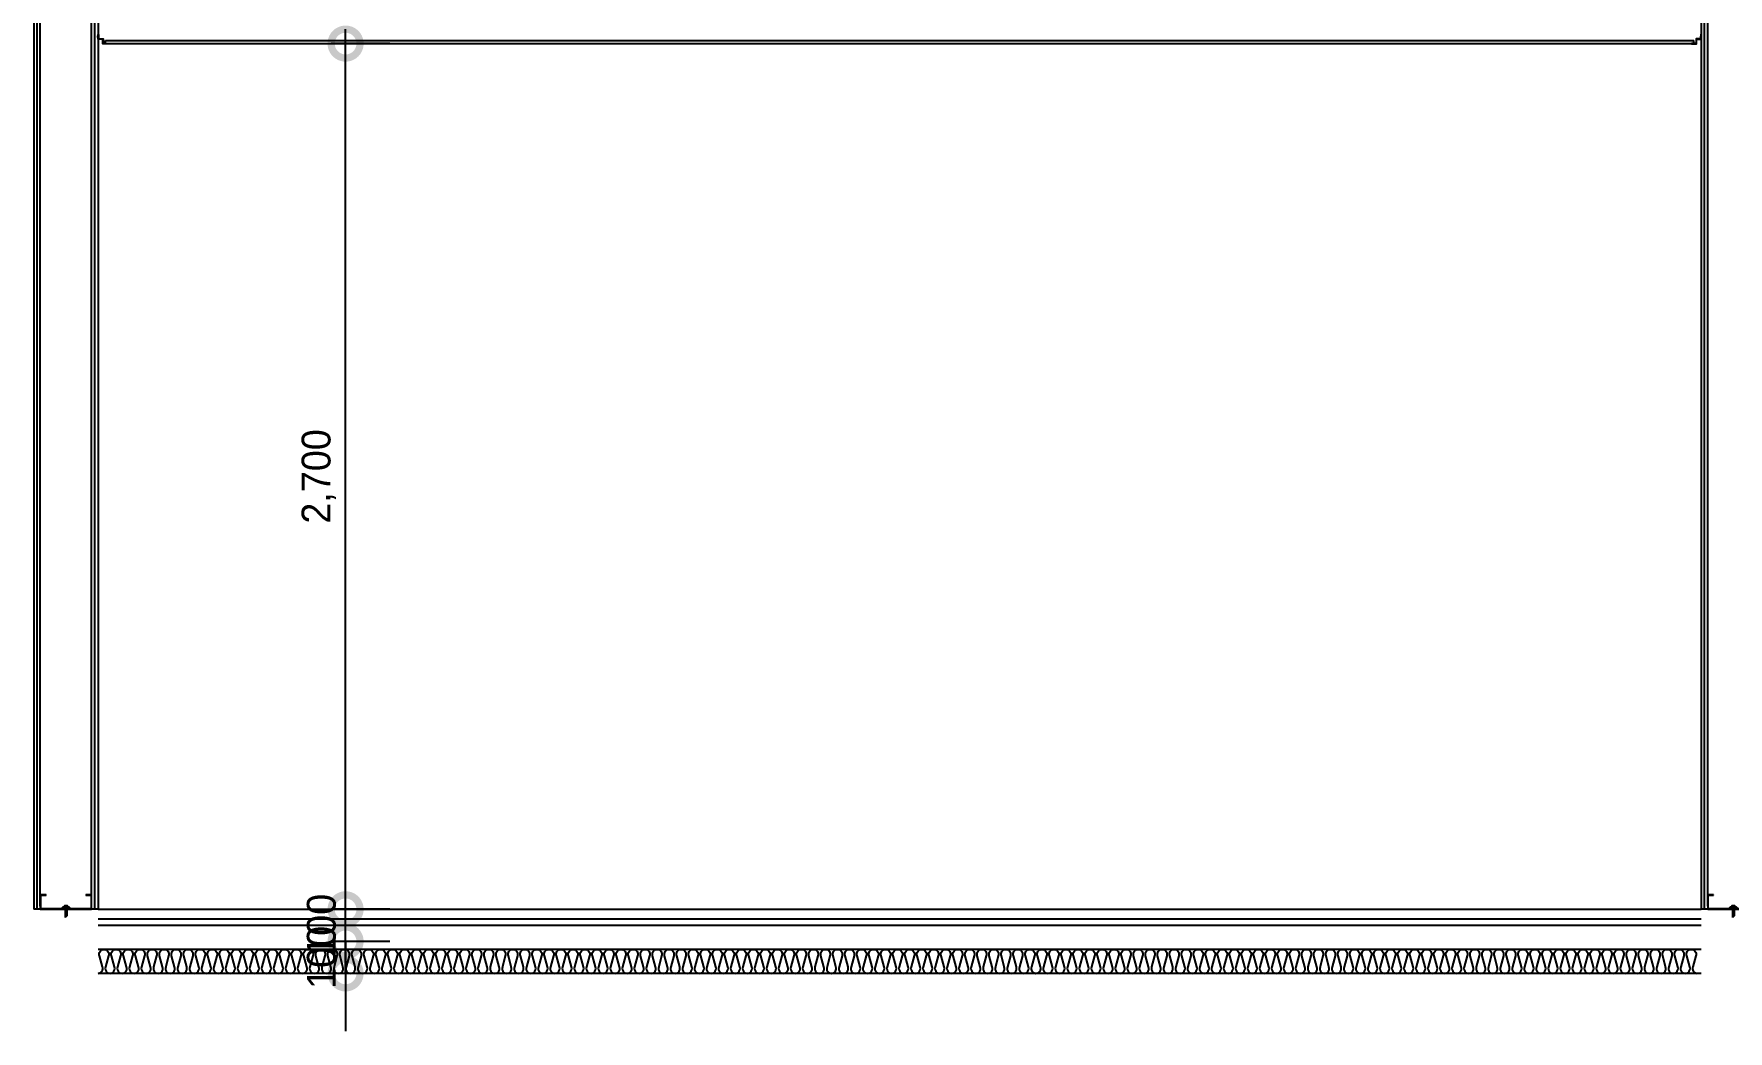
# Model space of a CAD drawing. Header units: millimetres. Extents: x 19868 to 801382, y -4805 to 85279.
# Drawn here: x 319588 to 324872, y 41999 to 45109 of the extents above; entities that cross this region are included whole.
import ezdxf

# ---------------------------------------------------------------- set-up
doc = ezdxf.new("R2010")
doc.units = ezdxf.units.MM
doc.header["$LTSCALE"] = 250
doc.layers.get('Defpoints').update_dxf_attribs({"color": 151})
for name, color, linetype in [('8입면선', 8, 'Continuous'), ('A-CEIL', 8, 'Continuous'), ('A-FIN', 6, 'Continuous'), ('A-FIN-8', 8, 'Continuous'), ('A-WALL-D', 7, 'Continuous'), ('GAGAM-DT', 7, 'Continuous'), ('ISL', 251, 'Continuous'), ('MO-S', 3, 'Continuous'), ('입면', 7, 'Continuous')]:
    doc.layers.add(name, color=color, linetype=linetype)
doc.layers.add('CK', color=221, linetype='Continuous', plot=False)
doc.styles.add('Gdim', font='')
doc.styles.get('Gdim').set_extended_font_data('Dotum')
doc.dimstyles.new('Gdim50', dxfattribs={"dimscale": 30, "dimtxt": 3, "dimasz": 6, "dimexe": 1.5, "dimexo": 2, "dimgap": 1, "dimtad": 1, "dimdec": 0, "dimzin": 0, "dimdsep": 46, "dimlunit": 6, "dimtxsty": 'Gdim', "dimblk": 'DOTSMALL', "dimcen": 1.5, "dimdle": 1.5, "dimclrd": 256, "dimclre": 256, "dimclrt": 256, "dimazin": 0, "dimtfac": 1, "dimtdec": 0, "dimtix": 1, "dimtmove": 2, "dimatfit": 3, "dimldrblk": 'DOTSMALL', "dimfxl": 1.5, "dimtolj": 1, "dimtzin": 0, "dimlwd": -1, "dimlwe": -1, "dimarcsym": 1})

# ---------------------------------------------------------------- blocks, each defined once
blk = doc.blocks.new('_DotSmall')
at = {"color": 0, "linetype": 'ByBlock', "const_width": 0.5}
blk.add_lwpolyline([(-0.0625, 0, 1), (0.0625, 0, 1)], format="xyb", close=True, dxfattribs=at)
blk = doc.blocks.new('*D68')
at = {"layer": 'CK', "transparency": 16777216}
for p, q in [((320560.3, 42278.9), (320560.3, 42458.9)), ((320698.6, 42278.9), (320515.3, 42278.9)), ((320560.3, 42178.9), (320560.3, 42278.9)), ((320698.6, 42178.9), (320515.3, 42178.9)), ((320560.3, 42178.9), (320560.3, 41998.9))]:
    blk.add_line(p, q, dxfattribs=at)
at = {"layer": 'Defpoints', "color": 0, "transparency": 16777216}
for p in [(320560.3, 42278.9), (320758.6, 42278.9), (320758.6, 42178.9)]:
    blk.add_point(p, dxfattribs=at)
at = {"layer": 'CK', "transparency": 16777216, "xscale": 180, "yscale": 180, "zscale": 180}
for p, rotation in [((320560.3, 42278.9), 270), ((320560.3, 42178.9), 90)]:
    blk.add_blockref('_DotSmall', p, dxfattribs=dict(at, rotation=rotation))
at = {"layer": 'CK', "transparency": 16777216, "insert": (320485.2, 42228.9), "char_height": 90, "attachment_point": 5, "rotation": 90, "style": 'Gdim'}
blk.add_mtext('\\A1;100', dxfattribs=at)
blk = doc.blocks.new('*D69')
at = {"layer": 'CK', "transparency": 16777216}
for p, q in [((320560.3, 42378.9), (320560.3, 42558.9)), ((320698.6, 42378.9), (320515.3, 42378.9)), ((320560.3, 42278.9), (320560.3, 42378.9)), ((320698.6, 42278.9), (320515.3, 42278.9)), ((320560.3, 42278.9), (320560.3, 42098.9))]:
    blk.add_line(p, q, dxfattribs=at)
at = {"layer": 'Defpoints', "color": 0, "transparency": 16777216}
for p in [(320560.3, 42378.9), (320758.6, 42378.9), (320758.6, 42278.9)]:
    blk.add_point(p, dxfattribs=at)
at = {"layer": 'CK', "transparency": 16777216, "xscale": 180, "yscale": 180, "zscale": 180}
for p, rotation in [((320560.3, 42378.9), 270), ((320560.3, 42278.9), 90)]:
    blk.add_blockref('_DotSmall', p, dxfattribs=dict(at, rotation=rotation))
at = {"layer": 'CK', "transparency": 16777216, "insert": (320485.2, 42328.9), "char_height": 90, "attachment_point": 5, "rotation": 90, "style": 'Gdim'}
blk.add_mtext('\\A1;100', dxfattribs=at)
blk = doc.blocks.new('*D70')
at = {"layer": 'CK', "transparency": 16777216}
for p, q in [((320560.3, 42333.9), (320560.3, 45123.9)), ((320698.6, 45078.9), (320515.3, 45078.9)), ((320698.6, 42378.9), (320515.3, 42378.9))]:
    blk.add_line(p, q, dxfattribs=at)
at = {"layer": 'Defpoints', "color": 0, "transparency": 16777216}
for p in [(320560.3, 45078.9), (320758.6, 45078.9), (320758.6, 42378.9)]:
    blk.add_point(p, dxfattribs=at)
at = {"layer": 'CK', "transparency": 16777216, "xscale": 180, "yscale": 180, "zscale": 180}
for p, rotation in [((320560.3, 45078.9), 90), ((320560.3, 42378.9), 270)]:
    blk.add_blockref('_DotSmall', p, dxfattribs=dict(at, rotation=rotation))
at = {"layer": 'CK', "transparency": 16777216, "insert": (320476.6, 43728.9), "char_height": 90, "attachment_point": 5, "rotation": 90, "style": 'Gdim'}
blk.add_mtext('\\A1;2,700', dxfattribs=at)
blk = doc.blocks.new('*U120')
at = {"layer": '8입면선', "color": 8}
for p, q in [((3316397.6, 472011.4), (3316397.6, 477551.4)), ((3316577.6, 472011.4), (3316577.6, 477551.4))]:
    blk.add_line(p, q, dxfattribs=at)
at = {"layer": 'A-WALL-D'}
for p, q in [((3316387.6, 477551.4), (3316387.6, 472011.4)), ((3316407.6, 477551.4), (3316387.6, 477551.4)), ((3316407.6, 472021.4), (3316407.6, 477551.4)), ((3316567.6, 472021.4), (3316567.6, 477551.4)), ((3316587.6, 477551.4), (3316567.6, 477551.4)), ((3316587.6, 477551.4), (3316587.6, 472011.4)), ((3316407.6, 472011.4), (3316387.6, 472011.4)), ((3316587.6, 472011.4), (3316567.6, 472011.4))]:
    blk.add_line(p, q, dxfattribs=at)
at = {"layer": 'CK', "linetype": 'Continuous'}
blk.add_line((3316472.9, 472011.4), (3316502.3, 472011.4), dxfattribs=at)
at = {"layer": 'GAGAM-DT', "color": 8}
for p, q in [((3316492.7, 477545.6), (3316482.8, 477545.6)), ((3316482.8, 477545.6), (3316482.8, 477542.1)), ((3316485.3, 477545.6), (3316485.3, 477577)), ((3316490.3, 477571.5), (3316485.3, 477577)), ((3316485.3, 477545.6), (3316485.3, 477540.6)), ((3316490.3, 477545.6), (3316490.3, 477571.5)), ((3316490.3, 477545.6), (3316490.3, 477540.6)), ((3316492.7, 477545.6), (3316492.7, 477542.1)), ((3316491.2, 477540.6), (3316484.3, 477540.6)), ((3316482.8, 472017.2), (3316482.8, 472020.7)), ((3316492.7, 472017.2), (3316482.8, 472017.2)), ((3316491.2, 472022.2), (3316484.3, 472022.2)), ((3316485.3, 472017.2), (3316485.3, 472022.2)), ((3316485.3, 472017.2), (3316485.3, 471985.8)), ((3316490.3, 472017.2), (3316490.3, 472022.2)), ((3316490.3, 472017.2), (3316490.3, 471991.3)), ((3316492.7, 472017.2), (3316492.7, 472020.7)), ((3316490.3, 471991.3), (3316485.3, 471985.8))]:
    blk.add_line(p, q, dxfattribs=at)
for centre, start, end in [((3316484.3, 477542.1), 180, 270), ((3316491.2, 477542.1), 270, 0), ((3316484.3, 472020.7), 90, 180), ((3316491.2, 472020.7), 0, 90)]:
    blk.add_arc(centre, 1.51, start, end, dxfattribs=at)
at = {"layer": '입면', "color": 6}
for p, q in [((3316407.6, 477506.4), (3316407.6, 477551.4)), ((3316407.6, 477551.4), (3316472.9, 477551.4)), ((3316472.4, 477550.2), (3316408.8, 477550.2)), ((3316408.8, 477550.2), (3316408.8, 477507.6)), ((3316477.4, 477544.4), (3316472.4, 477550.2)), ((3316472.9, 477551.4), (3316477.9, 477545.6)), ((3316477.9, 477545.6), (3316497.3, 477545.6)), ((3316497.3, 477545.6), (3316502.3, 477551.4)), ((3316502.8, 477550.2), (3316497.8, 477544.4)), ((3316502.3, 477551.4), (3316567.6, 477551.4)), ((3316566.4, 477550.2), (3316502.8, 477550.2)), ((3316566.4, 477507.6), (3316566.4, 477550.2)), ((3316567.6, 477551.4), (3316567.6, 477506.4)), ((3316425.4, 477506.4), (3316407.6, 477506.4)), ((3316408.8, 477507.6), (3316425.4, 477507.6)), ((3316425.4, 477507.6), (3316425.4, 477506.4)), ((3316497.8, 477544.4), (3316477.4, 477544.4)), ((3316549.8, 477506.4), (3316549.8, 477507.6)), ((3316549.8, 477507.6), (3316566.4, 477507.6)), ((3316567.6, 477506.4), (3316549.8, 477506.4)), ((3316425.4, 472056.4), (3316407.6, 472056.4)), ((3316407.6, 472056.4), (3316407.6, 472011.4)), ((3316408.8, 472012.6), (3316408.8, 472055.2)), ((3316408.8, 472055.2), (3316425.4, 472055.2)), ((3316425.4, 472055.2), (3316425.4, 472056.4)), ((3316567.6, 472056.4), (3316549.8, 472056.4)), ((3316549.8, 472056.4), (3316549.8, 472055.2)), ((3316549.8, 472055.2), (3316566.4, 472055.2)), ((3316566.4, 472055.2), (3316566.4, 472012.6)), ((3316567.6, 472011.4), (3316567.6, 472056.4)), ((3316407.6, 472011.4), (3316472.9, 472011.4)), ((3316472.4, 472012.6), (3316408.8, 472012.6)), ((3316477.4, 472018.5), (3316472.4, 472012.6)), ((3316472.9, 472011.4), (3316477.9, 472017.3)), ((3316497.8, 472018.5), (3316477.4, 472018.5)), ((3316477.9, 472017.3), (3316497.3, 472017.3)), ((3316497.3, 472017.3), (3316502.3, 472011.4)), ((3316502.8, 472012.6), (3316497.8, 472018.5)), ((3316502.3, 472011.4), (3316567.6, 472011.4)), ((3316566.4, 472012.6), (3316502.8, 472012.6))]:
    blk.add_line(p, q, dxfattribs=at)
blk = doc.blocks.new('*U121')
at = {"layer": '8입면선', "color": 8}
for p, q in [((3316397.6, 472011.4), (3316397.6, 476211.4)), ((3316577.6, 472011.4), (3316577.6, 476211.4))]:
    blk.add_line(p, q, dxfattribs=at)
at = {"layer": 'A-WALL-D'}
for p, q in [((3316387.6, 476211.4), (3316387.6, 472011.4)), ((3316407.6, 476211.4), (3316387.6, 476211.4)), ((3316407.6, 472021.4), (3316407.6, 476211.4)), ((3316567.6, 472021.4), (3316567.6, 476211.4)), ((3316587.6, 476211.4), (3316567.6, 476211.4)), ((3316587.6, 476211.4), (3316587.6, 472011.4)), ((3316407.6, 472011.4), (3316387.6, 472011.4)), ((3316587.6, 472011.4), (3316567.6, 472011.4))]:
    blk.add_line(p, q, dxfattribs=at)
at = {"layer": 'CK', "linetype": 'Continuous'}
blk.add_line((3316472.9, 472011.4), (3316502.3, 472011.4), dxfattribs=at)
at = {"layer": 'GAGAM-DT', "color": 8}
for p, q in [((3316485.3, 476205.6), (3316485.3, 476237)), ((3316490.3, 476231.5), (3316485.3, 476237)), ((3316490.3, 476205.6), (3316490.3, 476231.5)), ((3316492.7, 476205.6), (3316482.8, 476205.6)), ((3316482.8, 476205.6), (3316482.8, 476202.1)), ((3316491.2, 476200.6), (3316484.3, 476200.6)), ((3316485.3, 476205.6), (3316485.3, 476200.6)), ((3316490.3, 476205.6), (3316490.3, 476200.6)), ((3316492.7, 476205.6), (3316492.7, 476202.1)), ((3316482.8, 472017.2), (3316482.8, 472020.7)), ((3316492.7, 472017.2), (3316482.8, 472017.2)), ((3316491.2, 472022.2), (3316484.3, 472022.2)), ((3316485.3, 472017.2), (3316485.3, 472022.2)), ((3316485.3, 472017.2), (3316485.3, 471985.8)), ((3316490.3, 472017.2), (3316490.3, 472022.2)), ((3316490.3, 472017.2), (3316490.3, 471991.3)), ((3316492.7, 472017.2), (3316492.7, 472020.7)), ((3316490.3, 471991.3), (3316485.3, 471985.8))]:
    blk.add_line(p, q, dxfattribs=at)
for centre, start, end in [((3316484.3, 476202.1), 180, 270), ((3316491.2, 476202.1), 270, 0), ((3316484.3, 472020.7), 90, 180), ((3316491.2, 472020.7), 0, 90)]:
    blk.add_arc(centre, 1.51, start, end, dxfattribs=at)
at = {"layer": '입면', "color": 6}
for p, q in [((3316407.6, 476166.4), (3316407.6, 476211.4)), ((3316407.6, 476211.4), (3316472.9, 476211.4)), ((3316472.4, 476210.2), (3316408.8, 476210.2)), ((3316408.8, 476210.2), (3316408.8, 476167.6)), ((3316477.4, 476204.4), (3316472.4, 476210.2)), ((3316472.9, 476211.4), (3316477.9, 476205.6)), ((3316497.8, 476204.4), (3316477.4, 476204.4)), ((3316477.9, 476205.6), (3316497.3, 476205.6)), ((3316497.3, 476205.6), (3316502.3, 476211.4)), ((3316502.8, 476210.2), (3316497.8, 476204.4)), ((3316502.3, 476211.4), (3316567.6, 476211.4)), ((3316566.4, 476210.2), (3316502.8, 476210.2)), ((3316566.4, 476167.6), (3316566.4, 476210.2)), ((3316567.6, 476211.4), (3316567.6, 476166.4)), ((3316425.4, 476166.4), (3316407.6, 476166.4)), ((3316408.8, 476167.6), (3316425.4, 476167.6)), ((3316425.4, 476167.6), (3316425.4, 476166.4)), ((3316549.8, 476166.4), (3316549.8, 476167.6)), ((3316549.8, 476167.6), (3316566.4, 476167.6)), ((3316567.6, 476166.4), (3316549.8, 476166.4)), ((3316425.4, 472056.4), (3316407.6, 472056.4)), ((3316407.6, 472056.4), (3316407.6, 472011.4)), ((3316408.8, 472012.6), (3316408.8, 472055.2)), ((3316408.8, 472055.2), (3316425.4, 472055.2)), ((3316425.4, 472055.2), (3316425.4, 472056.4)), ((3316567.6, 472056.4), (3316549.8, 472056.4)), ((3316549.8, 472056.4), (3316549.8, 472055.2)), ((3316549.8, 472055.2), (3316566.4, 472055.2)), ((3316566.4, 472055.2), (3316566.4, 472012.6)), ((3316567.6, 472011.4), (3316567.6, 472056.4)), ((3316407.6, 472011.4), (3316472.9, 472011.4)), ((3316472.4, 472012.6), (3316408.8, 472012.6)), ((3316477.4, 472018.5), (3316472.4, 472012.6)), ((3316472.9, 472011.4), (3316477.9, 472017.3)), ((3316497.8, 472018.5), (3316477.4, 472018.5)), ((3316477.9, 472017.3), (3316497.3, 472017.3)), ((3316497.3, 472017.3), (3316502.3, 472011.4)), ((3316502.8, 472012.6), (3316497.8, 472018.5)), ((3316502.3, 472011.4), (3316567.6, 472011.4)), ((3316566.4, 472012.6), (3316502.8, 472012.6))]:
    blk.add_line(p, q, dxfattribs=at)

msp = doc.modelspace()

# ---------------------------------------------------------------- linework, layer by layer
at = {"layer": 'A-CEIL'}
for p, q in [((319811.3, 45088.9), (324765.1, 45088.9, 0)), ((319811.3, 45078.9), (324765.1, 45078.9, 0))]:
    msp.add_line(p, q, dxfattribs=at)
at = {"layer": 'A-FIN'}
msp.add_line((319788.2, 42378.9), (324788.2, 42378.9), dxfattribs=at)
at = {"layer": 'A-FIN-8'}
for p, q in [((319788.2, 42348.9), (324788.2, 42348.9)), ((319788.2, 42328.9), (324788.2, 42328.9))]:
    msp.add_line(p, q, dxfattribs=at)
at = {"layer": 'ISL'}
for p, q in [((319811.3, 45078.9, 0), (319811.3, 45088.9, 0)), ((324765.1, 45078.9, 0), (324765.1, 45088.9, 0))]:
    msp.add_line(p, q, dxfattribs=at)
for points in [[(324788.2, 42253.9), (319788.2, 42253.9)], [(324788.2, 42178.9), (319788.2, 42178.9)]]:
    msp.add_lwpolyline(points, dxfattribs=at)
msp.add_lwpolyline([(319788.2, 42178.9, 0.524933), (319802.2, 42199.3), (319792.9, 42233.6, -0.524856), (319807, 42253.9, -0.524856), (319821, 42233.6), (319811.7, 42199.3, 1.449198), (319839.7, 42199.3), (319830.4, 42233.6, -0.524856), (319844.5, 42253.9, -0.524856), (319858.5, 42233.6), (319849.2, 42199.3, 1.449198), (319877.2, 42199.3), (319867.9, 42233.6, -0.524856), (319882, 42253.9, -0.524856), (319896, 42233.6), (319886.7, 42199.3, 1.449198), (319914.7, 42199.3), (319905.4, 42233.6, -0.524856), (319919.5, 42253.9, -0.524856), (319933.5, 42233.6), (319924.2, 42199.3, 1.449198), (319952.2, 42199.3), (319942.9, 42233.6, -0.524856), (319957, 42253.9, -0.524856), (319971, 42233.6), (319961.7, 42199.3, 1.449198), (319989.7, 42199.3), (319980.4, 42233.6, -0.524856), (319994.5, 42253.9, -0.524856), (320008.5, 42233.6), (319999.2, 42199.3, 1.449198), (320027.2, 42199.3), (320017.9, 42233.6, -0.524856), (320032, 42253.9, -0.524856), (320046, 42233.6), (320036.7, 42199.3, 1.449198), (320064.7, 42199.3), (320055.4, 42233.6, -0.524856), (320069.5, 42253.9, -0.524856), (320083.5, 42233.6), (320074.2, 42199.3, 1.449198), (320102.2, 42199.3), (320092.9, 42233.6, -0.524856), (320107, 42253.9, -0.524856), (320121, 42233.6), (320111.7, 42199.3, 1.449198), (320139.7, 42199.3), (320130.4, 42233.6, -0.524856), (320144.5, 42253.9, -0.524856), (320158.5, 42233.6), (320149.2, 42199.3, 1.449198), (320177.2, 42199.3), (320167.9, 42233.6, -0.524856), (320182, 42253.9, -0.524856), (320196, 42233.6), (320186.7, 42199.3, 1.449198), (320214.7, 42199.3), (320205.4, 42233.6, -0.524856), (320219.5, 42253.9, -0.524856), (320233.5, 42233.6), (320224.2, 42199.3, 1.449198), (320252.2, 42199.3), (320242.9, 42233.6, -0.524856), (320257, 42253.9, -0.524856), (320271, 42233.6), (320261.7, 42199.3, 1.449198), (320289.7, 42199.3), (320280.4, 42233.6, -0.524856), (320294.5, 42253.9, -0.524856), (320308.5, 42233.6), (320299.2, 42199.3, 1.449198), (320327.2, 42199.3), (320317.9, 42233.6, -0.524856), (320332, 42253.9, -0.524856), (320346, 42233.6), (320336.7, 42199.3, 1.449198), (320364.7, 42199.3), (320355.4, 42233.6, -0.524856), (320369.5, 42253.9, -0.524856), (320383.5, 42233.6), (320374.2, 42199.3, 1.449198), (320402.2, 42199.3), (320392.9, 42233.6, -0.524856), (320407, 42253.9, -0.524856), (320421, 42233.6), (320411.7, 42199.3, 1.449198), (320439.7, 42199.3), (320430.4, 42233.6, -0.524856), (320444.5, 42253.9, -0.524856), (320458.5, 42233.6), (320449.2, 42199.3, 1.449198), (320477.2, 42199.3), (320467.9, 42233.6, -0.524856), (320482, 42253.9, -0.524856), (320496, 42233.6), (320486.7, 42199.3, 1.449198), (320514.7, 42199.3), (320505.4, 42233.6, -0.524856), (320519.5, 42253.9, -0.524856), (320533.5, 42233.6), (320524.2, 42199.3, 1.449198), (320552.2, 42199.3), (320542.9, 42233.6, -0.524856), (320557, 42253.9, -0.524856), (320571, 42233.6), (320561.7, 42199.3, 1.449198), (320589.7, 42199.3), (320580.4, 42233.6, -0.524856), (320594.5, 42253.9, -0.524856), (320608.5, 42233.6), (320599.2, 42199.3, 1.449198), (320627.2, 42199.3), (320617.9, 42233.6, -0.524856), (320632, 42253.9, -0.524856), (320646, 42233.6), (320636.7, 42199.3, 1.449198), (320664.7, 42199.3), (320655.4, 42233.6, -0.524856), (320669.5, 42253.9, -0.524856), (320683.5, 42233.6), (320674.2, 42199.3, 1.449198), (320702.2, 42199.3), (320692.9, 42233.6, -0.524856), (320707, 42253.9, -0.524856), (320721, 42233.6), (320711.7, 42199.3, 1.449198), (320739.7, 42199.3), (320730.4, 42233.6, -0.524856), (320744.5, 42253.9, -0.524856), (320758.5, 42233.6), (320749.2, 42199.3, 1.449198), (320777.2, 42199.3), (320767.9, 42233.6, -0.524856), (320782, 42253.9, -0.524856), (320796, 42233.6), (320786.7, 42199.3, 1.449198), (320814.7, 42199.3), (320805.4, 42233.6, -0.524856), (320819.5, 42253.9, -0.524856), (320833.5, 42233.6), (320824.2, 42199.3, 1.449198), (320852.2, 42199.3), (320842.9, 42233.6, -0.524856), (320857, 42253.9, -0.524856), (320871, 42233.6), (320861.7, 42199.3, 1.449198), (320889.7, 42199.3), (320880.4, 42233.6, -0.524856), (320894.5, 42253.9, -0.524856), (320908.5, 42233.6), (320899.2, 42199.3, 1.449198), (320927.2, 42199.3), (320917.9, 42233.6, -0.524856), (320932, 42253.9, -0.524856), (320946, 42233.6), (320936.7, 42199.3, 1.449198), (320964.7, 42199.3), (320955.4, 42233.6, -0.524856), (320969.5, 42253.9, -0.524856), (320983.5, 42233.6), (320974.2, 42199.3, 1.449198), (321002.2, 42199.3), (320992.9, 42233.6, -0.524856), (321007, 42253.9, -0.524856), (321021, 42233.6), (321011.7, 42199.3, 1.449198), (321039.7, 42199.3), (321030.4, 42233.6, -0.524856), (321044.5, 42253.9, -0.524856), (321058.5, 42233.6), (321049.2, 42199.3, 1.449198), (321077.2, 42199.3), (321067.9, 42233.6, -0.524856), (321082, 42253.9, -0.524856), (321096, 42233.6), (321086.7, 42199.3, 1.449198), (321114.7, 42199.3), (321105.4, 42233.6, -0.524856), (321119.5, 42253.9, -0.524856), (321133.5, 42233.6), (321124.2, 42199.3, 1.449198), (321152.2, 42199.3), (321142.9, 42233.6, -0.524856), (321157, 42253.9, -0.524856), (321171, 42233.6), (321161.7, 42199.3, 1.449198), (321189.7, 42199.3), (321180.4, 42233.6, -0.524856), (321194.5, 42253.9, -0.524856), (321208.5, 42233.6), (321199.2, 42199.3, 1.449198), (321227.2, 42199.3), (321217.9, 42233.6, -0.524856), (321232, 42253.9, -0.524856), (321246, 42233.6), (321236.7, 42199.3, 1.449198), (321264.7, 42199.3), (321255.4, 42233.6, -0.524856), (321269.5, 42253.9, -0.524856), (321283.5, 42233.6), (321274.2, 42199.3, 1.449198), (321302.2, 42199.3), (321292.9, 42233.6, -0.524856), (321307, 42253.9, -0.524856), (321321, 42233.6), (321311.7, 42199.3, 1.449198), (321339.7, 42199.3), (321330.4, 42233.6, -0.524856), (321344.5, 42253.9, -0.524856), (321358.5, 42233.6), (321349.2, 42199.3, 1.449198), (321377.2, 42199.3), (321367.9, 42233.6, -0.524856), (321382, 42253.9, -0.524856), (321396, 42233.6), (321386.7, 42199.3, 1.449198), (321414.7, 42199.3), (321405.4, 42233.6, -0.524856), (321419.5, 42253.9, -0.524856), (321433.5, 42233.6), (321424.2, 42199.3, 1.449198), (321452.2, 42199.3), (321442.9, 42233.6, -0.524856), (321457, 42253.9, -0.524856), (321471, 42233.6), (321461.7, 42199.3, 1.449198), (321489.7, 42199.3), (321480.4, 42233.6, -0.524856), (321494.5, 42253.9, -0.524856), (321508.5, 42233.6), (321499.2, 42199.3, 1.449198), (321527.2, 42199.3), (321517.9, 42233.6, -0.524856), (321532, 42253.9, -0.524856), (321546, 42233.6), (321536.7, 42199.3, 1.449198), (321564.7, 42199.3), (321555.4, 42233.6, -0.524856), (321569.5, 42253.9, -0.524856), (321583.5, 42233.6), (321574.2, 42199.3, 1.449198), (321602.2, 42199.3), (321592.9, 42233.6, -0.524856), (321607, 42253.9, -0.524856), (321621, 42233.6), (321611.7, 42199.3, 1.449198), (321639.7, 42199.3), (321630.4, 42233.6, -0.524856), (321644.5, 42253.9, -0.524856), (321658.5, 42233.6), (321649.2, 42199.3, 1.449198), (321677.2, 42199.3), (321667.9, 42233.6, -0.524856), (321682, 42253.9, -0.524856), (321696, 42233.6), (321686.7, 42199.3, 1.449198), (321714.7, 42199.3), (321705.4, 42233.6, -0.524856), (321719.5, 42253.9, -0.524856), (321733.5, 42233.6), (321724.2, 42199.3, 1.449198), (321752.2, 42199.3), (321742.9, 42233.6, -0.524856), (321757, 42253.9, -0.524856), (321771, 42233.6), (321761.7, 42199.3, 1.449198), (321789.7, 42199.3), (321780.4, 42233.6, -0.524856), (321794.5, 42253.9, -0.524856), (321808.5, 42233.6), (321799.2, 42199.3, 1.449198), (321827.2, 42199.3), (321817.9, 42233.6, -0.524856), (321832, 42253.9, -0.524856), (321846, 42233.6), (321836.7, 42199.3, 1.449198), (321864.7, 42199.3), (321855.4, 42233.6, -0.524856), (321869.5, 42253.9, -0.524856), (321883.5, 42233.6), (321874.2, 42199.3, 1.449198), (321902.2, 42199.3), (321892.9, 42233.6, -0.524856), (321907, 42253.9, -0.524856), (321921, 42233.6), (321911.7, 42199.3, 1.449198), (321939.7, 42199.3), (321930.4, 42233.6, -0.524856), (321944.5, 42253.9, -0.524856), (321958.5, 42233.6), (321949.2, 42199.3, 1.449198), (321977.2, 42199.3), (321967.9, 42233.6, -0.524856), (321982, 42253.9, -0.524856), (321996, 42233.6), (321986.7, 42199.3, 1.449198), (322014.7, 42199.3), (322005.4, 42233.6, -0.524856), (322019.5, 42253.9, -0.524856), (322033.5, 42233.6), (322024.2, 42199.3, 1.449198), (322052.2, 42199.3), (322042.9, 42233.6, -0.524856), (322057, 42253.9, -0.524856), (322071, 42233.6), (322061.7, 42199.3, 0.524933), (322075.7, 42178.9, 0.524933), (322089.7, 42199.3), (322080.4, 42233.6, -0.524856), (322094.5, 42253.9, -0.524856), (322108.5, 42233.6), (322099.2, 42199.3, 1.449198), (322127.2, 42199.3), (322117.9, 42233.6, -0.524856), (322132, 42253.9, -0.524856), (322146, 42233.6), (322136.7, 42199.3, 1.449198), (322164.7, 42199.3), (322155.4, 42233.6, -0.524856), (322169.5, 42253.9, -0.524856), (322183.5, 42233.6), (322174.2, 42199.3, 1.449198), (322202.2, 42199.3), (322192.9, 42233.6, -0.524856), (322207, 42253.9, -0.524856), (322221, 42233.6), (322211.7, 42199.3, 1.449198), (322239.7, 42199.3), (322230.4, 42233.6, -0.524856), (322244.5, 42253.9, -0.524856), (322258.5, 42233.6), (322249.2, 42199.3, 1.449198), (322277.2, 42199.3), (322267.9, 42233.6, -0.524856), (322282, 42253.9, -0.524856), (322296, 42233.6), (322286.7, 42199.3, 1.449198), (322314.7, 42199.3), (322305.4, 42233.6, -0.524856), (322319.5, 42253.9, -0.524856), (322333.5, 42233.6), (322324.2, 42199.3, 1.449198), (322352.2, 42199.3), (322342.9, 42233.6, -0.524856), (322357, 42253.9, -0.524856), (322371, 42233.6), (322361.7, 42199.3, 1.449198), (322389.7, 42199.3), (322380.4, 42233.6, -0.524855), (322394.5, 42253.9, -0.524855), (322408.5, 42233.6), (322399.2, 42199.3, 1.449198), (322427.2, 42199.3), (322417.9, 42233.6, -0.524856), (322432, 42253.9, -0.524856), (322446, 42233.6), (322436.7, 42199.3, 1.449198), (322464.7, 42199.3), (322455.4, 42233.6, -0.524856), (322469.5, 42253.9, -0.524856), (322483.5, 42233.6), (322474.2, 42199.3, 1.449198), (322502.2, 42199.3), (322492.9, 42233.6, -0.524856), (322507, 42253.9, -0.524856), (322521, 42233.6), (322511.7, 42199.3, 1.449198), (322539.7, 42199.3), (322530.4, 42233.6, -0.524856), (322544.5, 42253.9, -0.524856), (322558.5, 42233.6), (322549.2, 42199.3, 1.449198), (322577.2, 42199.3), (322567.9, 42233.6, -0.524856), (322582, 42253.9, -0.524856), (322596, 42233.6), (322586.7, 42199.3, 1.449198), (322614.7, 42199.3), (322605.4, 42233.6, -0.524856), (322619.5, 42253.9, -0.524856), (322633.5, 42233.6), (322624.2, 42199.3, 1.449198), (322652.2, 42199.3), (322642.9, 42233.6, -0.524856), (322657, 42253.9, -0.524856), (322671, 42233.6), (322661.7, 42199.3, 1.449198), (322689.7, 42199.3), (322680.4, 42233.6, -0.524856), (322694.5, 42253.9, -0.524856), (322708.5, 42233.6), (322699.2, 42199.3, 0.524933), (322713.2, 42178.9, 0.524933), (322727.2, 42199.3), (322717.9, 42233.6, -0.524856), (322732, 42253.9, -0.524856), (322746, 42233.6), (322736.7, 42199.3, 1.449198), (322764.7, 42199.3), (322755.4, 42233.6, -0.524856), (322769.5, 42253.9, -0.524856), (322783.5, 42233.6), (322774.2, 42199.3, 1.449198), (322802.2, 42199.3), (322792.9, 42233.6, -0.524856), (322807, 42253.9, -0.524856), (322821, 42233.6), (322811.7, 42199.3, 1.449198), (322839.7, 42199.3), (322830.4, 42233.6, -0.524856), (322844.5, 42253.9, -0.524856), (322858.5, 42233.6), (322849.2, 42199.3, 1.449198), (322877.2, 42199.3), (322867.9, 42233.6, -0.524856), (322882, 42253.9, -0.524856), (322896, 42233.6), (322886.7, 42199.3, 1.449198), (322914.7, 42199.3), (322905.4, 42233.6, -0.524856), (322919.5, 42253.9, -0.524856), (322933.5, 42233.6), (322924.2, 42199.3, 1.449198), (322952.2, 42199.3), (322942.9, 42233.6, -0.524856), (322957, 42253.9, -0.524856), (322971, 42233.6), (322961.7, 42199.3, 1.449198), (322989.7, 42199.3), (322980.4, 42233.6, -0.524856), (322994.5, 42253.9, -0.524856), (323008.5, 42233.6), (322999.2, 42199.3, 1.449198), (323027.2, 42199.3), (323017.9, 42233.6, -0.524856), (323032, 42253.9, -0.524856), (323046, 42233.6), (323036.7, 42199.3, 1.449198), (323064.7, 42199.3), (323055.4, 42233.6, -0.524856), (323069.5, 42253.9, -0.524856), (323083.5, 42233.6), (323074.2, 42199.3, 1.449198), (323102.2, 42199.3), (323092.9, 42233.6, -0.524856), (323107, 42253.9, -0.524856), (323121, 42233.6), (323111.7, 42199.3, 1.449198), (323139.7, 42199.3), (323130.4, 42233.6, -0.524856), (323144.5, 42253.9, -0.524856), (323158.5, 42233.6), (323149.2, 42199.3, 1.449198), (323177.2, 42199.3), (323167.9, 42233.6, -0.524856), (323182, 42253.9, -0.524856), (323196, 42233.6), (323186.7, 42199.3, 1.449198), (323214.7, 42199.3), (323205.4, 42233.6, -0.524856), (323219.5, 42253.9, -0.524856), (323233.5, 42233.6), (323224.2, 42199.3, 1.449198), (323252.2, 42199.3), (323242.9, 42233.6, -0.524856), (323257, 42253.9, -0.524856), (323271, 42233.6), (323261.7, 42199.3, 1.449198), (323289.7, 42199.3), (323280.4, 42233.6, -0.524856), (323294.5, 42253.9, -0.524856), (323308.5, 42233.6), (323299.2, 42199.3, 1.449198), (323327.2, 42199.3), (323317.9, 42233.6, -0.524856), (323332, 42253.9, -0.524856), (323346, 42233.6), (323336.7, 42199.3, 1.449198), (323364.7, 42199.3), (323355.4, 42233.6, -0.524856), (323369.5, 42253.9, -0.524856), (323383.5, 42233.6), (323374.2, 42199.3, 1.449198), (323402.2, 42199.3), (323392.9, 42233.6, -0.524856), (323407, 42253.9, -0.524856), (323421, 42233.6), (323411.7, 42199.3, 1.449198), (323439.7, 42199.3), (323430.4, 42233.6, -0.524856), (323444.5, 42253.9, -0.524856), (323458.5, 42233.6), (323449.2, 42199.3, 1.449198), (323477.2, 42199.3), (323467.9, 42233.6, -0.524856), (323482, 42253.9, -0.524856), (323496, 42233.6), (323486.7, 42199.3, 1.449198), (323514.7, 42199.3), (323505.4, 42233.6, -0.524856), (323519.5, 42253.9, -0.524856), (323533.5, 42233.6), (323524.2, 42199.3, 1.449198), (323552.2, 42199.3), (323542.9, 42233.6, -0.524856), (323557, 42253.9, -0.524856), (323571, 42233.6), (323561.7, 42199.3, 1.449198), (323589.7, 42199.3), (323580.4, 42233.6, -0.524856), (323594.5, 42253.9, -0.524856), (323608.5, 42233.6), (323599.2, 42199.3, 1.449198), (323627.2, 42199.3), (323617.9, 42233.6, -0.524856), (323632, 42253.9, -0.524856), (323646, 42233.6), (323636.7, 42199.3, 1.449198), (323664.7, 42199.3), (323655.4, 42233.6, -0.524856), (323669.5, 42253.9, -0.524856), (323683.5, 42233.6), (323674.2, 42199.3, 1.449198), (323702.2, 42199.3), (323692.9, 42233.6, -0.524856), (323707, 42253.9, -0.524856), (323721, 42233.6), (323711.7, 42199.3, 1.449198), (323739.7, 42199.3), (323730.4, 42233.6, -0.524856), (323744.5, 42253.9, -0.524856), (323758.5, 42233.6), (323749.2, 42199.3, 1.449198), (323777.2, 42199.3), (323767.9, 42233.6, -0.524856), (323782, 42253.9, -0.524856), (323796, 42233.6), (323786.7, 42199.3, 1.449198), (323814.7, 42199.3), (323805.4, 42233.6, -0.524856), (323819.5, 42253.9, -0.524856), (323833.5, 42233.6), (323824.2, 42199.3, 1.449198), (323852.2, 42199.3), (323842.9, 42233.6, -0.524856), (323857, 42253.9, -0.524856), (323871, 42233.6), (323861.7, 42199.3, 1.449198), (323889.7, 42199.3), (323880.4, 42233.6, -0.524856), (323894.5, 42253.9, -0.524856), (323908.5, 42233.6), (323899.2, 42199.3, 1.449198), (323927.2, 42199.3), (323917.9, 42233.6, -0.524856), (323932, 42253.9, -0.524856), (323946, 42233.6), (323936.7, 42199.3, 1.449198), (323964.7, 42199.3), (323955.4, 42233.6, -0.524856), (323969.5, 42253.9, -0.524856), (323983.5, 42233.6), (323974.2, 42199.3, 1.449198), (324002.2, 42199.3), (323992.9, 42233.6, -0.524856), (324007, 42253.9, -0.524856), (324021, 42233.6), (324011.7, 42199.3, 1.449198), (324039.7, 42199.3), (324030.4, 42233.6, -0.524856), (324044.5, 42253.9, -0.524856), (324058.5, 42233.6), (324049.2, 42199.3, 1.449198), (324077.2, 42199.3), (324067.9, 42233.6, -0.524856), (324082, 42253.9, -0.524856), (324096, 42233.6), (324086.7, 42199.3, 1.449198), (324114.7, 42199.3), (324105.4, 42233.6, -0.524856), (324119.5, 42253.9, -0.524856), (324133.5, 42233.6), (324124.2, 42199.3, 1.449198), (324152.2, 42199.3), (324142.9, 42233.6, -0.524856), (324157, 42253.9, -0.524856), (324171, 42233.6), (324161.7, 42199.3, 1.449198), (324189.7, 42199.3), (324180.4, 42233.6, -0.524856), (324194.5, 42253.9, -0.524856), (324208.5, 42233.6), (324199.2, 42199.3, 1.449198), (324227.2, 42199.3), (324217.9, 42233.6, -0.524856), (324232, 42253.9, -0.524856), (324246, 42233.6), (324236.7, 42199.3, 1.449198), (324264.7, 42199.3), (324255.4, 42233.6, -0.524856), (324269.5, 42253.9, -0.524856), (324283.5, 42233.6), (324274.2, 42199.3, 1.449198), (324302.2, 42199.3), (324292.9, 42233.6, -0.524856), (324307, 42253.9, -0.524856), (324321, 42233.6), (324311.7, 42199.3, 1.449198), (324339.7, 42199.3), (324330.4, 42233.6, -0.524856), (324344.5, 42253.9, -0.524856), (324358.5, 42233.6), (324349.2, 42199.3, 1.449198), (324377.2, 42199.3), (324367.9, 42233.6, -0.524856), (324382, 42253.9, -0.524856), (324396, 42233.6), (324386.7, 42199.3, 1.449198), (324414.7, 42199.3), (324405.4, 42233.6, -0.524856), (324419.5, 42253.9, -0.524856), (324433.5, 42233.6), (324424.2, 42199.3, 1.449198), (324452.2, 42199.3), (324442.9, 42233.6, -0.524856), (324457, 42253.9, -0.524856), (324471, 42233.6), (324461.7, 42199.3, 1.449198), (324489.7, 42199.3), (324480.4, 42233.6, -0.524856), (324494.5, 42253.9, -0.524856), (324508.5, 42233.6), (324499.2, 42199.3, 1.449198), (324527.2, 42199.3), (324517.9, 42233.6, -0.524856), (324532, 42253.9, -0.524856), (324546, 42233.6), (324536.7, 42199.3, 1.449198), (324564.7, 42199.3), (324555.4, 42233.6, -0.524856), (324569.5, 42253.9, -0.524856), (324583.5, 42233.6), (324574.2, 42199.3, 1.449198), (324602.2, 42199.3), (324592.9, 42233.6, -0.524856), (324607, 42253.9, -0.524856), (324621, 42233.6), (324611.7, 42199.3, 1.449198), (324639.7, 42199.3), (324630.4, 42233.6, -0.524856), (324644.5, 42253.9, -0.524856), (324658.5, 42233.6), (324649.2, 42199.3, 1.449198), (324677.2, 42199.3), (324667.9, 42233.6, -0.524856), (324682, 42253.9, -0.524856), (324696, 42233.6), (324686.7, 42199.3, 1.449198), (324714.7, 42199.3), (324705.4, 42233.6, -0.524856), (324719.5, 42253.9, -0.524856), (324733.5, 42233.6), (324724.2, 42199.3, 1.449198), (324752.2, 42199.3), (324742.9, 42233.6, -0.524856), (324757, 42253.9, -0.524856), (324771, 42233.6), (324761.7, 42199.3, 0.524933), (324775.7, 42178.9, 0.524933)], format="xyb", dxfattribs=at)
at = {"layer": 'MO-S'}
for p, q in [((319793, 45100.1, 0), (319784.9, 45100.1, 0)), ((324783.4, 45100.1, 0), (324791.5, 45100.1, 0))]:
    msp.add_line(p, q, dxfattribs=at)
for points in [[(319788.2, 45107.7), (319789.4, 45107.7), (319789.4, 45093.9), (319804.4, 45093.9), (319804.4, 45078.9), (319818.2, 45078.9), (319818.2, 45077.7), (319803.2, 45077.7), (319803.2, 45092.7), (319788.2, 45092.7)], [(324788.2, 45107.7), (324787, 45107.7), (324787, 45093.9), (324772, 45093.9), (324772, 45078.9), (324758.2, 45078.9), (324758.2, 45077.7), (324773.2, 45077.7), (324773.2, 45092.7), (324788.2, 45092.7)]]:
    msp.add_lwpolyline(points, close=True, dxfattribs=at)

# ---------------------------------------------------------------- block references
at = {"layer": 'A-WALL-D'}
for name, p in [('*U120', (-2996799.4, -429632.5)), ('*U121', (-2991599.4, -429632.5))]:
    msp.add_blockref(name, p, dxfattribs=at)

# ---------------------------------------------------------------- dimensions: what is measured, and where the dimension line sits
at = {"layer": 'CK'}
for base, p1, p2, picture, middle in [((320560.3, 45078.9), (320758.6, 42378.9), (320758.6, 45078.9), '*D70', (320476.6, 43728.9)), ((320560.3, 42378.9), (320758.6, 42278.9), (320758.6, 42378.9), '*D69', (320485.2, 42328.9)), ((320560.3, 42278.9), (320758.6, 42178.9), (320758.6, 42278.9), '*D68', (320485.2, 42228.9))]:
    dim = msp.add_linear_dim(base=base, p1=p1, p2=p2, angle=90, dimstyle='Gdim50', dxfattribs=at)
    dim.commit()
    dim.dimension.update_dxf_attribs({"geometry": picture, "text_midpoint": middle})

doc.saveas('drawing.dxf')
